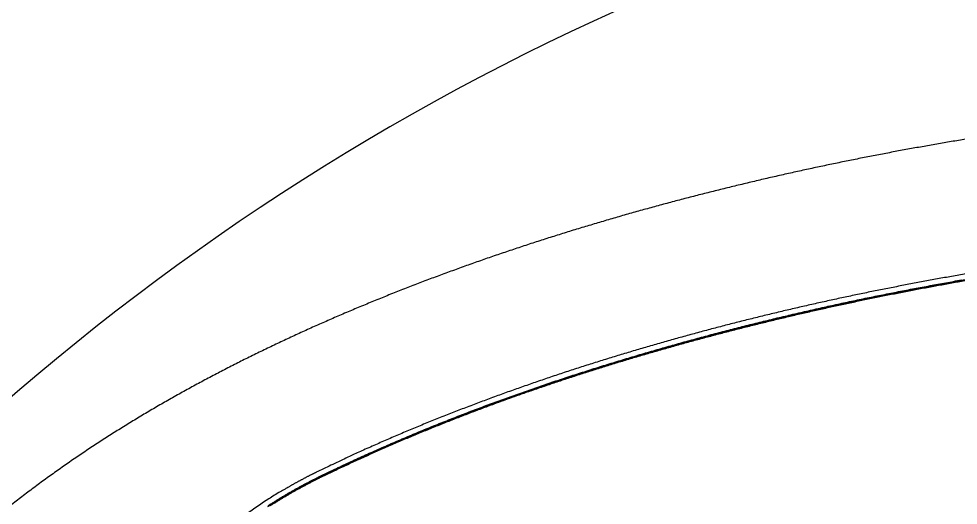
# Model space of a CAD drawing. Extents: x 956 to 1028, y 499 to 635.
# Drawn here: x 998.471 to 1000.246, y 514.903 to 515.822 of the extents above; entities that cross this region are included whole.
import ezdxf

# ---------------------------------------------------------------- set-up
doc = ezdxf.new("R2010")
doc.units = 0
doc.header["$MEASUREMENT"] = 0
doc.layers.add('1', color=4, linetype='Continuous')
doc.layers.add('DIM', color=3, linetype='Continuous')

# ---------------------------------------------------------------- blocks, each defined once
blk = doc.blocks.new('1486201(2016_HS CONTROLS')
at = {"layer": '1', "linetype": 'Continuous'}
for p, q in [((-14.2058, 0.845), (-14.2052, 0.8438)), ((-14.2052, 0.8438), (-14.2048, 0.843))]:
    blk.add_line(p, q, dxfattribs=at)
for points in [[(-12.9861, 1.4819, 0.001065), (-13.0135, 1.4773, 0.001075), (-13.041, 1.4726, 0.001086), (-13.0684, 1.4677, 0.001095), (-13.0958, 1.4628, 0.001106), (-13.1232, 1.4577, 0.001116), (-13.1506, 1.4525, 0.001127), (-13.1779, 1.4471, 0.001136), (-13.2052, 1.4417, 0.001147), (-13.2325, 1.4361, 0.001157), (-13.2597, 1.4304, 0.001169), (-13.287, 1.4245, 0.001179), (-13.3142, 1.4186, 0.001191), (-13.3413, 1.4124, 0.001202), (-13.3685, 1.4062, 0.001213), (-13.3956, 1.3998, 0.001224), (-13.4227, 1.3933, 0.001236), (-13.4497, 1.3867, 0.001247), (-13.4767, 1.3799, 0.001259), (-13.5037, 1.373, 0.001269), (-13.5306, 1.366, 0.001282), (-13.5575, 1.3588, 0.001292), (-13.5844, 1.3515, 0.001304), (-13.6112, 1.344, 0.001315), (-13.638, 1.3364, 0.001328), (-13.6647, 1.3286, 0.001338), (-13.6914, 1.3207, 0.001349), (-13.7181, 1.3127, 0.001364), (-13.7447, 1.3045, 0.001387), (-13.7712, 1.2962, 0.001409), (-13.7978, 1.2877, 0.001437), (-13.8242, 1.279, 0.001462), (-13.8506, 1.2702, 0.001489), (-13.877, 1.2613, 0.001514), (-13.9033, 1.2521, 0.001541), (-13.9295, 1.2429, 0.001566), (-13.9557, 1.2334, 0.001593), (-13.9819, 1.2238, 0.001618), (-14.0079, 1.214, 0.001646), (-14.0339, 1.204, 0.00167), (-14.0598, 1.1939, 0.001698), (-14.0857, 1.1835, 0.001723), (-14.1115, 1.173, 0.001751), (-14.1372, 1.1623, 0.001775), (-14.1629, 1.1515, 0.0018), (-14.1884, 1.1404, 0.001828), (-14.2139, 1.1292, 0.001868), (-14.2393, 1.1177, 0.001911), (-14.2647, 1.1061, 0.001968), (-14.2899, 1.0942, 0.002018), (-14.315, 1.0822, 0.002073), (-14.34, 1.0699, 0.002122), (-14.3649, 1.0574, 0.002179), (-14.3897, 1.0447, 0.002229), (-14.4144, 1.0318, 0.002286), (-14.439, 1.0186, 0.002337), (-14.4634, 1.0052, 0.002395), (-14.4877, 0.9916, 0.002447), (-14.5119, 0.9778, 0.002505), (-14.5359, 0.9637, 0.002557), (-14.5597, 0.9493, 0.002615), (-14.5834, 0.9347, 0.002668), (-14.6069, 0.9199, 0.002728), (-14.6303, 0.9047, 0.002779), (-14.6535, 0.8894, 0.002833), (-14.6765, 0.8737, 0.002906), (-14.6994, 0.8578, 0.003018), (-14.722, 0.8416, 0.003125), (-14.7444, 0.8251, 0.003255), (-14.7666, 0.8084, 0.003369), (-14.7886, 0.7913, 0.003496)], [(-12.9859, 1.2273, 0.000553), (-12.9993, 1.2249, 0.000555), (-13.0128, 1.2226, 0.000558), (-13.0262, 1.2202, 0.000561), (-13.0397, 1.2177, 0.000564), (-13.0531, 1.2153, 0.000567), (-13.0666, 1.2128, 0.00057), (-13.08, 1.2103, 0.000572), (-13.0934, 1.2077, 0.000575), (-13.1068, 1.2051, 0.000578), (-13.1202, 1.2025, 0.000581), (-13.1336, 1.1999, 0.000584), (-13.147, 1.1972, 0.000587), (-13.1604, 1.1945, 0.000589), (-13.1738, 1.1918, 0.000592), (-13.1872, 1.189, 0.000595), (-13.2005, 1.1862, 0.000598), (-13.2139, 1.1834, 0.000601), (-13.2272, 1.1805, 0.000604), (-13.2406, 1.1776, 0.000607), (-13.2539, 1.1747, 0.00061), (-13.2673, 1.1717, 0.000612), (-13.2806, 1.1687, 0.000615), (-13.2939, 1.1657, 0.000618), (-13.3072, 1.1626, 0.000621), (-13.3205, 1.1595, 0.000624), (-13.3338, 1.1564, 0.000626), (-13.3471, 1.1532, 0.000629), (-13.3604, 1.15, 0.000633), (-13.3737, 1.1468, 0.000636), (-13.3869, 1.1435, 0.00064), (-13.4002, 1.1402, 0.000643), (-13.4134, 1.1369, 0.000646), (-13.4267, 1.1335, 0.00065), (-13.4399, 1.1301, 0.000653), (-13.4531, 1.1267, 0.000656), (-13.4663, 1.1232, 0.00066), (-13.4795, 1.1197, 0.000663), (-13.4927, 1.1161, 0.000667), (-13.5059, 1.1125, 0.00067), (-13.5191, 1.1089, 0.000674), (-13.5322, 1.1053, 0.000677), (-13.5454, 1.1016, 0.000681), (-13.5585, 1.0979, 0.000684), (-13.5717, 1.0941, 0.000687), (-13.5848, 1.0903, 0.000691), (-13.5979, 1.0865, 0.000694), (-13.611, 1.0826, 0.000698), (-13.6241, 1.0787, 0.000701), (-13.6372, 1.0748, 0.000705), (-13.6502, 1.0708, 0.000709), (-13.6633, 1.0668, 0.000711), (-13.6763, 1.0627, 0.000714), (-13.6894, 1.0586, 0.00072), (-13.7024, 1.0545, 0.000733), (-13.7154, 1.0503, 0.000742), (-13.7284, 1.0461, 0.00075), (-13.7414, 1.0419, 0.000757), (-13.7543, 1.0376, 0.000765), (-13.7673, 1.0333, 0.000772), (-13.7802, 1.0289, 0.00078), (-13.7932, 1.0245, 0.000787), (-13.8061, 1.02, 0.000795), (-13.819, 1.0155, 0.000802), (-13.8319, 1.011, 0.000809), (-13.8447, 1.0064, 0.000816), (-13.8576, 1.0018, 0.000824), (-13.8704, 0.9972, 0.000831), (-13.8833, 0.9925, 0.000839), (-13.8961, 0.9877, 0.000846), (-13.9089, 0.9829, 0.000855), (-13.9216, 0.9781, 0.000861), (-13.9344, 0.9732, 0.000865), (-13.9471, 0.9683, 0.00087), (-13.9599, 0.9633, 0.000879), (-13.9726, 0.9583, 0.000887), (-13.9853, 0.9533, 0.000897), (-13.9979, 0.9481, 0.000906), (-14.0106, 0.943, 0.000918), (-14.0232, 0.9378, 0.000924), (-14.0358, 0.9326, 0.000928), (-14.0484, 0.9273, 0.000945), (-14.061, 0.9219, 0.000976), (-14.0736, 0.9165, 0.000955), (-14.0861, 0.9111, 0.000897), (-14.0985, 0.9057, 0.001005), (-14.1111, 0.9001, 0.00122), (-14.1239, 0.8943, 0.000924), (-14.136, 0.8889, 0.00029), (-14.1469, 0.8839, 0.001337), (-14.1608, 0.8774, 0.002371), (-14.1822, 0.8673, 0.001163), (-14.2101, 0.8539, 0.000613)], [(-14.2058, 0.845), (-14.1785, 0.8581, -0.002281), (-14.1511, 0.8709, -0.0023), (-14.1236, 0.8835, -0.002282), (-14.096, 0.8959, -0.002224), (-14.0683, 0.908, -0.00218), (-14.0405, 0.9198, -0.002142), (-14.0126, 0.9315, -0.002105), (-13.9845, 0.9429, -0.002061), (-13.9564, 0.954, -0.002023), (-13.9282, 0.965, -0.00198), (-13.8999, 0.9757, -0.001943), (-13.8715, 0.9862, -0.0019), (-13.8431, 0.9965, -0.001863), (-13.8145, 1.0065, -0.001821), (-13.7859, 1.0164, -0.001784), (-13.7572, 1.0261, -0.001742), (-13.7284, 1.0356, -0.001705), (-13.6996, 1.0448, -0.001664), (-13.6707, 1.0539, -0.001628), (-13.6418, 1.0628, -0.001588), (-13.6128, 1.0715, -0.001551), (-13.5837, 1.0801, -0.001508), (-13.5546, 1.0884, -0.00148), (-13.5255, 1.0966, -0.001462), (-13.4963, 1.1046, -0.001449), (-13.467, 1.1125, -0.001438), (-13.4377, 1.1202, -0.001428), (-13.4084, 1.1277, -0.001416), (-13.3791, 1.135, -0.001405), (-13.3497, 1.1422, -0.001393), (-13.3202, 1.1492, -0.001382), (-13.2907, 1.1561, -0.001369), (-13.2612, 1.1627, -0.00136), (-13.2317, 1.1693, -0.00135), (-13.2021, 1.1756, -0.001336), (-13.1724, 1.1819, -0.001316), (-13.1428, 1.1879, -0.001316), (-13.1131, 1.1938, -0.001329), (-13.0833, 1.1996, -0.001283), (-13.0536, 1.2051, -0.00119), (-13.024, 1.2105, -0.001298), (-12.994, 1.2159, -0.001523)], [(-12.9786, 1.2173, 0.001033), (-13.0034, 1.213, 0.001041), (-13.0283, 1.2085, 0.001048), (-13.0531, 1.204, 0.001057), (-13.0779, 1.1993, 0.001064), (-13.1026, 1.1946, 0.001072), (-13.1274, 1.1897, 0.00108), (-13.1521, 1.1848, 0.001088), (-13.1768, 1.1797, 0.001096), (-13.2015, 1.1745, 0.001104), (-13.2262, 1.1692, 0.001112), (-13.2508, 1.1638, 0.00112), (-13.2754, 1.1583, 0.001128), (-13.3, 1.1527, 0.001136), (-13.3246, 1.1469, 0.001144), (-13.3491, 1.1411, 0.001153), (-13.3736, 1.1351, 0.00116), (-13.3981, 1.129, 0.001168), (-13.4225, 1.1228, 0.001176), (-13.4469, 1.1165, 0.001189), (-13.4713, 1.1101, 0.001191), (-13.4957, 1.1035, 0.001184), (-13.52, 1.0969, 0.001187), (-13.5443, 1.0901, 0.001198), (-13.5686, 1.0832, 0.001218), (-13.5928, 1.0762, 0.001249), (-13.617, 1.069, 0.001275), (-13.6411, 1.0617, 0.001302), (-13.6653, 1.0543, 0.001326), (-13.6894, 1.0468, 0.001355), (-13.7134, 1.0392, 0.00138), (-13.7374, 1.0314, 0.001408), (-13.7614, 1.0234, 0.001433), (-13.7853, 1.0154, 0.001461), (-13.8091, 1.0072, 0.001487), (-13.8329, 0.9988, 0.001519), (-13.8567, 0.9903, 0.00154), (-13.8804, 0.9817, 0.001558), (-13.904, 0.9729, 0.001599), (-13.9276, 0.9639, 0.001664), (-13.9511, 0.9548, 0.001638), (-13.9745, 0.9455, 0.001547), (-13.9978, 0.9362, 0.001747), (-14.0213, 0.9265, 0.00214), (-14.0452, 0.9165, 0.001626), (-14.0677, 0.9069, 0.000512), (-14.088, 0.8982, 0.002382), (-14.1138, 0.8866, 0.004219), (-14.1535, 0.8682, 0.00207), (-14.2052, 0.8438, 0.00109)], [(-14.2048, 0.843), (-14.1821, 0.8539, -0.001909), (-14.1593, 0.8647, -0.001922), (-14.1364, 0.8752, -0.00191), (-14.1134, 0.8857, -0.001871), (-14.0904, 0.8959, -0.001841), (-14.0673, 0.906, -0.001815), (-14.0441, 0.9159, -0.00179), (-14.0209, 0.9256, -0.00176), (-13.9976, 0.9352, -0.001734), (-13.9742, 0.9446, -0.001705), (-13.9507, 0.9539, -0.001679), (-13.9272, 0.963, -0.00165), (-13.9036, 0.9719, -0.001624), (-13.88, 0.9807, -0.001595), (-13.8563, 0.9894, -0.00157), (-13.8326, 0.9979, -0.001541), (-13.8088, 1.0062, -0.001515), (-13.7849, 1.0144, -0.001487), (-13.761, 1.0225, -0.001461), (-13.7371, 1.0304, -0.001433), (-13.7131, 1.0382, -0.001408), (-13.6891, 1.0459, -0.00138), (-13.665, 1.0534, -0.001355), (-13.6409, 1.0608, -0.001326), (-13.6167, 1.0681, -0.001302), (-13.5925, 1.0752, -0.001275), (-13.5683, 1.0822, -0.001249), (-13.544, 1.0891, -0.001218), (-13.5197, 1.0959, -0.001198), (-13.4954, 1.1026, -0.001187), (-13.471, 1.1091, -0.001185), (-13.4467, 1.1155, -0.001192), (-13.4223, 1.1218, -0.001189), (-13.3978, 1.128, -0.001176), (-13.3733, 1.1341, -0.001168), (-13.3488, 1.1401, -0.00116), (-13.3243, 1.1459, -0.001153), (-13.2998, 1.1517, -0.001144), (-13.2752, 1.1573, -0.001136), (-13.2506, 1.1628, -0.001128), (-13.226, 1.1682, -0.00112), (-13.2013, 1.1735, -0.001111), (-13.1766, 1.1787, -0.001104), (-13.1519, 1.1838, -0.001098), (-13.1272, 1.1887, -0.001088), (-13.1025, 1.1936, -0.001073), (-13.0777, 1.1983, -0.001074), (-13.0529, 1.203, -0.001087), (-13.0281, 1.2075, -0.00105), (-13.0033, 1.212, -0.000975), (-12.9786, 1.2163, -0.001065)], [(-14.2101, 0.8539), (-14.2121, 0.853, 0.000579), (-14.2141, 0.852, 0.000579), (-14.2161, 0.851, 0.000579), (-14.2181, 0.85, 0.000579), (-14.22, 0.8491, 0.000578), (-14.222, 0.8481, 0.000578), (-14.224, 0.8471, 0.000578), (-14.2259, 0.8461, 0.000578), (-14.2279, 0.8451, 0.000578), (-14.2299, 0.8441, 0.000578), (-14.2318, 0.843, 0.000578), (-14.2338, 0.842, 0.000578), (-14.2357, 0.841, 0.000578), (-14.2377, 0.84, 0.000578), (-14.2396, 0.8389, 0.000578), (-14.2416, 0.8379, 0.000578), (-14.2435, 0.8369, 0.000578), (-14.2455, 0.8358, 0.000579), (-14.2474, 0.8348, 0.000578), (-14.2494, 0.8337, 0.000574), (-14.2513, 0.8327, 0.000579), (-14.2532, 0.8316, 0.000598), (-14.2552, 0.8305, 0.000575), (-14.2571, 0.8294, 0.00049), (-14.259, 0.8284, 0.000594), (-14.2609, 0.8273, 0.000972), (-14.2628, 0.8262, 0.0005), (-14.2648, 0.8251, -0.000991), (-14.267, 0.8239, 0.000823), (-14.2686, 0.8229, 0.010324), (-14.2695, 0.8223, -0.006176), (-14.2724, 0.8207, -0.014337), (-14.2816, 0.8156, 0.012838), (-14.3032, 0.802, 0.012144), (-14.3417, 0.7757, 0.007919)], [(-14.3041, 0.7894, -0.000777), (-14.3015, 0.7911, -0.000779), (-14.2989, 0.7927, -0.000781), (-14.2963, 0.7944, -0.000782), (-14.2938, 0.796, -0.000784), (-14.2912, 0.7976, -0.000785), (-14.2886, 0.7992, -0.000787), (-14.286, 0.8008, -0.000789), (-14.2834, 0.8024, -0.00079), (-14.2808, 0.804, -0.000792), (-14.2782, 0.8056, -0.000794), (-14.2755, 0.8072, -0.000796), (-14.2729, 0.8087, -0.000797), (-14.2703, 0.8103, -0.000799), (-14.2676, 0.8118, -0.000801), (-14.265, 0.8134, -0.000803), (-14.2624, 0.8149, -0.000805), (-14.2597, 0.8164, -0.000807), (-14.2571, 0.8179, -0.000808), (-14.2544, 0.8194, -0.00081), (-14.2517, 0.8209, -0.000813), (-14.2491, 0.8224, -0.000816), (-14.2464, 0.8239, -0.000816), (-14.2437, 0.8254, -0.000813), (-14.241, 0.8268, -0.000822), (-14.2384, 0.8283, -0.000841), (-14.2357, 0.8297, -0.000819), (-14.233, 0.8311, -0.000766), (-14.2303, 0.8325, -0.000849), (-14.2276, 0.834, -0.001016), (-14.2248, 0.8354, -0.000771), (-14.2221, 0.8368, -0.000261), (-14.2198, 0.838, -0.001095), (-14.2167, 0.8395, -0.001894), (-14.212, 0.8419, -0.000927), (-14.2058, 0.845, -0.000491)], [(-14.2052, 0.8438), (-14.208, 0.8425, 0.000844), (-14.2107, 0.8412, 0.000845), (-14.2134, 0.8398, 0.000844), (-14.2161, 0.8384, 0.000841), (-14.2189, 0.8371, 0.000839), (-14.2216, 0.8357, 0.000837), (-14.2243, 0.8343, 0.000835), (-14.227, 0.8329, 0.000833), (-14.2297, 0.8315, 0.000831), (-14.2324, 0.83, 0.000829), (-14.2351, 0.8286, 0.000827), (-14.2378, 0.8272, 0.000825), (-14.2405, 0.8257, 0.000823), (-14.2431, 0.8243, 0.000821), (-14.2458, 0.8228, 0.000819), (-14.2485, 0.8213, 0.000817), (-14.2511, 0.8198, 0.000815), (-14.2538, 0.8184, 0.000813), (-14.2565, 0.8168, 0.000811), (-14.2591, 0.8153, 0.000809), (-14.2618, 0.8138, 0.000807), (-14.2644, 0.8123, 0.000805), (-14.267, 0.8108, 0.000804), (-14.2697, 0.8092, 0.000803), (-14.2723, 0.8077, 0.000799), (-14.2749, 0.8061, 0.000793), (-14.2775, 0.8045, 0.000798), (-14.2801, 0.803, 0.000812), (-14.2827, 0.8014, 0.000787), (-14.2853, 0.7998, 0.000734), (-14.2879, 0.7982, 0.000807), (-14.2905, 0.7966, 0.000958), (-14.2932, 0.7949, 0.000727), (-14.2957, 0.7933, 0.000253), (-14.2979, 0.7919, 0.00102), (-14.3008, 0.79, 0.001748), (-14.3052, 0.7872, 0.000854)], [(-14.3003, 0.7892, -0.000778), (-14.2977, 0.7908, -0.00078), (-14.2951, 0.7925, -0.000782), (-14.2926, 0.7941, -0.000783), (-14.29, 0.7957, -0.000785), (-14.2874, 0.7973, -0.000787), (-14.2848, 0.7989, -0.000789), (-14.2822, 0.8005, -0.000791), (-14.2796, 0.8021, -0.000793), (-14.277, 0.8037, -0.000794), (-14.2744, 0.8052, -0.000796), (-14.2718, 0.8068, -0.000798), (-14.2692, 0.8084, -0.0008), (-14.2665, 0.8099, -0.000802), (-14.2639, 0.8114, -0.000804), (-14.2613, 0.813, -0.000806), (-14.2586, 0.8145, -0.000808), (-14.256, 0.816, -0.000809), (-14.2533, 0.8175, -0.000811), (-14.2507, 0.819, -0.000814), (-14.248, 0.8205, -0.000817), (-14.2453, 0.8219, -0.000817), (-14.2427, 0.8234, -0.000814), (-14.24, 0.8248, -0.000823), (-14.2373, 0.8263, -0.000842), (-14.2346, 0.8277, -0.00082), (-14.2319, 0.8292, -0.000767), (-14.2293, 0.8306, -0.000849), (-14.2265, 0.832, -0.001016), (-14.2238, 0.8334, -0.000771), (-14.2211, 0.8348, -0.000262), (-14.2188, 0.836, -0.001095), (-14.2157, 0.8375, -0.001893), (-14.211, 0.8399, -0.000926), (-14.2048, 0.843, -0.00049)]]:
    blk.add_lwpolyline(points, format="xyb", dxfattribs=at)
blk = doc.blocks.new('2018 HOT SPOT SX')
at = {"layer": '1', "linetype": 'Continuous'}
blk.add_arc((45.6196, -0.6551), 6.9194, 30.72105, 149.27895, dxfattribs=at)
at = {"layer": '1', "color": 3, "linetype": 'Continuous'}
blk.add_arc((45.618, -0.6491), 4.6694, 13.2862, 166.7138, dxfattribs=at)
at = {"layer": 'DIM'}
blk.add_blockref('1486201(2016_HS CONTROLS', (57.3501, 1.8854), dxfattribs=at)

msp = doc.modelspace()

# ---------------------------------------------------------------- block references
at = {"layer": '1'}
msp.add_blockref('2018 HOT SPOT SX', (955.8964, 512.2273), dxfattribs=at)

doc.saveas('drawing.dxf')
